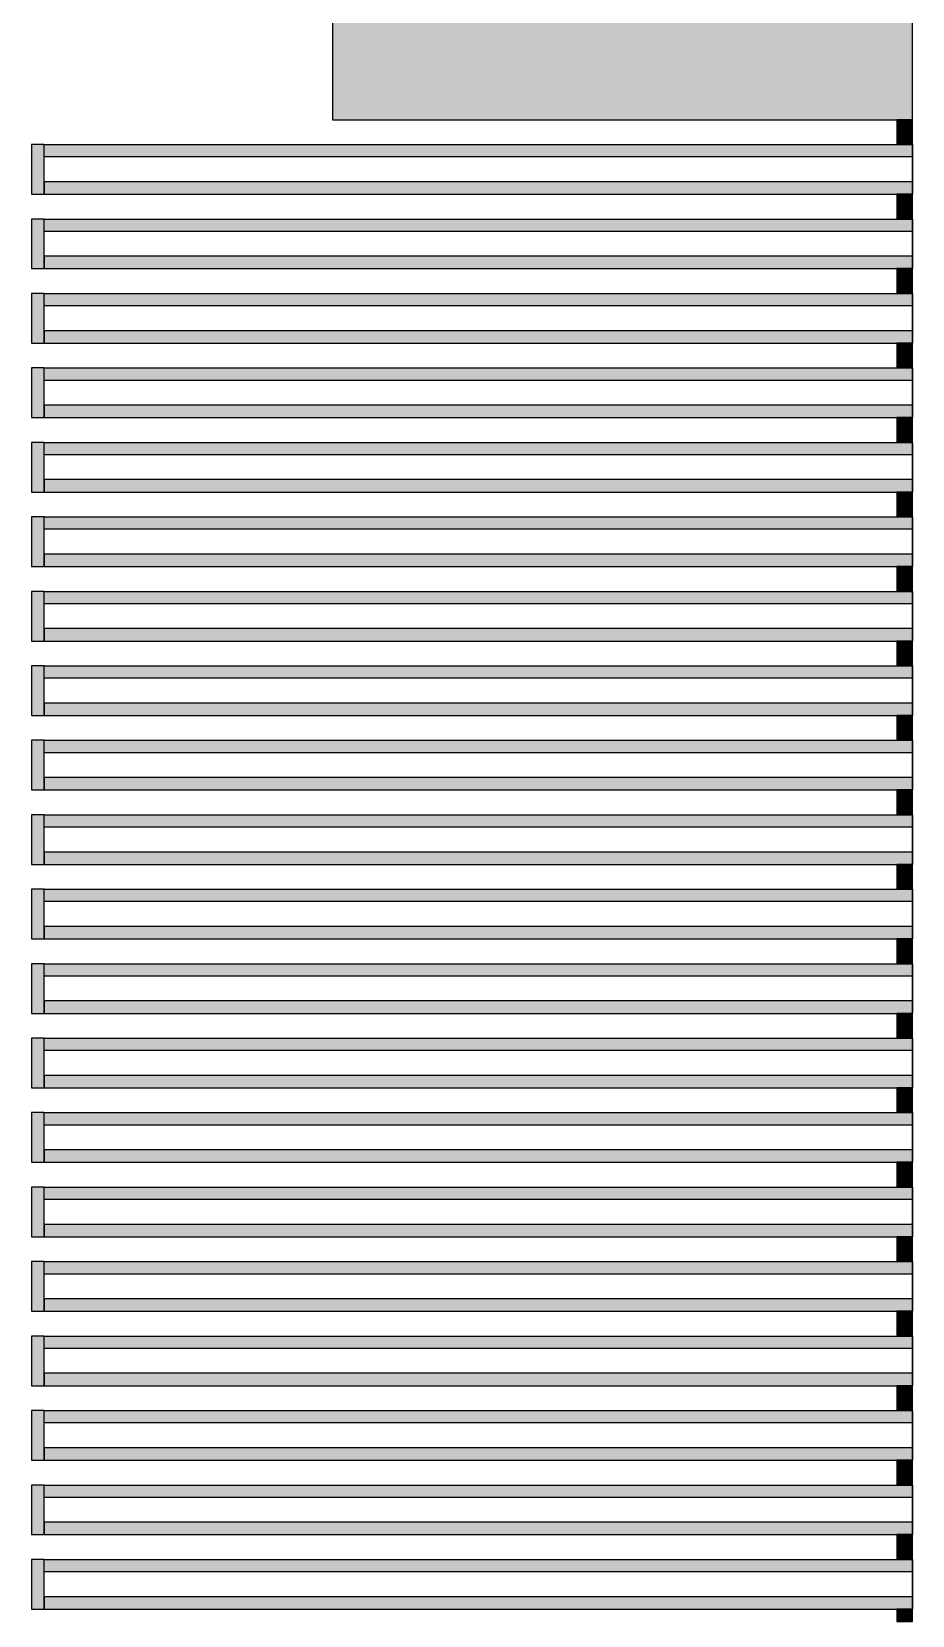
# Model space of a CAD drawing. Extents: x -200 to 7200, y -200 to 2100.
# Drawn here: x 2731.5 to 2873.5, y 376.5 to 631.7 of the extents above; entities that cross this region are included whole.
import ezdxf

# ---------------------------------------------------------------- set-up
doc = ezdxf.new("R2010")
doc.units = 0
doc.header["$MEASUREMENT"] = 0
doc.layers.get('0').update_dxf_attribs({"linetype": 'CONTINUOUS'})

# ---------------------------------------------------------------- blocks, each defined once
blk = doc.blocks.new('R2C1B')
for points in [[(2873.5, 617.5), (2873.5, 637.5), (2780, 637.5), (2780, 617.5), (2873.5, 617.5)], [(2873.5, 615.5), (2873.5, 617.5), (2871, 617.5), (2871, 615.5), (2873.5, 615.5)], [(2873.5, 613.5), (2873.5, 615.5), (2871, 615.5), (2871, 613.5), (2873.5, 613.5)], [(2733.5, 613.5), (2731.5, 613.5), (2731.5, 605.5), (2733.5, 605.5), (2733.5, 613.5)], [(2873.5, 611.5), (2733.5, 611.5), (2733.5, 613.5), (2873.5, 613.5), (2873.5, 611.5)], [(2873.5, 609.5), (2873.5, 613.5), (2873.5, 613.5), (2873.5, 609.5), (2873.5, 609.5)], [(2873.5, 607.5), (2733.5, 607.5), (2733.5, 605.5), (2873.5, 605.5), (2873.5, 607.5)], [(2873.5, 605.5), (2873.5, 609.5), (2873.5, 609.5), (2873.5, 605.5), (2873.5, 605.5)], [(2873.5, 603.5), (2873.5, 605.5), (2871, 605.5), (2871, 603.5), (2873.5, 603.5)], [(2873.5, 601.5), (2873.5, 603.5), (2871, 603.5), (2871, 601.5), (2873.5, 601.5)], [(2733.5, 601.5), (2731.5, 601.5), (2731.5, 593.5), (2733.5, 593.5), (2733.5, 601.5)], [(2873.5, 599.5), (2733.5, 599.5), (2733.5, 601.5), (2873.5, 601.5), (2873.5, 599.5)], [(2873.5, 597.5), (2873.5, 601.5), (2873.5, 601.5), (2873.5, 597.5), (2873.5, 597.5)], [(2873.5, 593.5), (2873.5, 597.5), (2873.5, 597.5), (2873.5, 593.5), (2873.5, 593.5)], [(2873.5, 595.5), (2733.5, 595.5), (2733.5, 593.5), (2873.5, 593.5), (2873.5, 595.5)], [(2873.5, 591.5), (2873.5, 593.5), (2871, 593.5), (2871, 591.5), (2873.5, 591.5)], [(2733.5, 589.5), (2731.5, 589.5), (2731.5, 581.5), (2733.5, 581.5), (2733.5, 589.5)], [(2873.5, 587.5), (2733.5, 587.5), (2733.5, 589.5), (2873.5, 589.5), (2873.5, 587.5)], [(2873.5, 589.5), (2873.5, 591.5), (2871, 591.5), (2871, 589.5), (2873.5, 589.5)], [(2873.5, 585.5), (2873.5, 589.5), (2873.5, 589.5), (2873.5, 585.5), (2873.5, 585.5)], [(2873.5, 581.5), (2873.5, 585.5), (2873.5, 585.5), (2873.5, 581.5), (2873.5, 581.5)], [(2873.5, 583.5), (2733.5, 583.5), (2733.5, 581.5), (2873.5, 581.5), (2873.5, 583.5)], [(2873.5, 579.5), (2873.5, 581.5), (2871, 581.5), (2871, 579.5), (2873.5, 579.5)], [(2873.5, 577.5), (2873.5, 579.5), (2871, 579.5), (2871, 577.5), (2873.5, 577.5)], [(2733.5, 577.5), (2731.5, 577.5), (2731.5, 569.5), (2733.5, 569.5), (2733.5, 577.5)], [(2873.5, 575.5), (2733.5, 575.5), (2733.5, 577.5), (2873.5, 577.5), (2873.5, 575.5)], [(2873.5, 573.5), (2873.5, 577.5), (2873.5, 577.5), (2873.5, 573.5), (2873.5, 573.5)], [(2873.5, 569.5), (2873.5, 573.5), (2873.5, 573.5), (2873.5, 569.5), (2873.5, 569.5)], [(2873.5, 571.5), (2733.5, 571.5), (2733.5, 569.5), (2873.5, 569.5), (2873.5, 571.5)], [(2873.5, 567.5), (2873.5, 569.5), (2871, 569.5), (2871, 567.5), (2873.5, 567.5)], [(2873.5, 565.5), (2873.5, 567.5), (2871, 567.5), (2871, 565.5), (2873.5, 565.5)], [(2733.5, 565.5), (2731.5, 565.5), (2731.5, 557.5), (2733.5, 557.5), (2733.5, 565.5)], [(2873.5, 563.5), (2733.5, 563.5), (2733.5, 565.5), (2873.5, 565.5), (2873.5, 563.5)], [(2873.5, 561.5), (2873.5, 565.5), (2873.5, 565.5), (2873.5, 561.5), (2873.5, 561.5)], [(2873.5, 557.5), (2873.5, 561.5), (2873.5, 561.5), (2873.5, 557.5), (2873.5, 557.5)], [(2873.5, 559.5), (2733.5, 559.5), (2733.5, 557.5), (2873.5, 557.5), (2873.5, 559.5)], [(2873.5, 555.5), (2873.5, 557.5), (2871, 557.5), (2871, 555.5), (2873.5, 555.5)], [(2873.5, 553.5), (2873.5, 555.5), (2871, 555.5), (2871, 553.5), (2873.5, 553.5)], [(2733.5, 553.5), (2731.5, 553.5), (2731.5, 545.5), (2733.5, 545.5), (2733.5, 553.5)], [(2873.5, 551.5), (2733.5, 551.5), (2733.5, 553.5), (2873.5, 553.5), (2873.5, 551.5)], [(2873.5, 549.5), (2873.5, 553.5), (2873.5, 553.5), (2873.5, 549.5), (2873.5, 549.5)], [(2873.5, 545.5), (2873.5, 549.5), (2873.5, 549.5), (2873.5, 545.5), (2873.5, 545.5)], [(2873.5, 547.5), (2733.5, 547.5), (2733.5, 545.5), (2873.5, 545.5), (2873.5, 547.5)], [(2873.5, 543.5), (2873.5, 545.5), (2871, 545.5), (2871, 543.5), (2873.5, 543.5)], [(2733.5, 541.5), (2731.5, 541.5), (2731.5, 533.5), (2733.5, 533.5), (2733.5, 541.5)], [(2873.5, 539.5), (2733.5, 539.5), (2733.5, 541.5), (2873.5, 541.5), (2873.5, 539.5)], [(2873.5, 541.5), (2873.5, 543.5), (2871, 543.5), (2871, 541.5), (2873.5, 541.5)], [(2873.5, 537.5), (2873.5, 541.5), (2873.5, 541.5), (2873.5, 537.5), (2873.5, 537.5)], [(2873.5, 533.5), (2873.5, 537.5), (2873.5, 537.5), (2873.5, 533.5), (2873.5, 533.5)], [(2873.5, 535.5), (2733.5, 535.5), (2733.5, 533.5), (2873.5, 533.5), (2873.5, 535.5)], [(2873.5, 531.5), (2873.5, 533.5), (2871, 533.5), (2871, 531.5), (2873.5, 531.5)], [(2873.5, 529.5), (2873.5, 531.5), (2871, 531.5), (2871, 529.5), (2873.5, 529.5)], [(2733.5, 529.5), (2731.5, 529.5), (2731.5, 521.5), (2733.5, 521.5), (2733.5, 529.5)], [(2873.5, 527.5), (2733.5, 527.5), (2733.5, 529.5), (2873.5, 529.5), (2873.5, 527.5)], [(2873.5, 525.5), (2873.5, 529.5), (2873.5, 529.5), (2873.5, 525.5), (2873.5, 525.5)], [(2873.5, 523.5), (2733.5, 523.5), (2733.5, 521.5), (2873.5, 521.5), (2873.5, 523.5)], [(2873.5, 521.5), (2873.5, 525.5), (2873.5, 525.5), (2873.5, 521.5), (2873.5, 521.5)], [(2873.5, 519.5), (2873.5, 521.5), (2871, 521.5), (2871, 519.5), (2873.5, 519.5)], [(2873.5, 517.5), (2873.5, 519.5), (2871, 519.5), (2871, 517.5), (2873.5, 517.5)], [(2733.5, 517.5), (2731.5, 517.5), (2731.5, 509.5), (2733.5, 509.5), (2733.5, 517.5)], [(2873.5, 515.5), (2733.5, 515.5), (2733.5, 517.5), (2873.5, 517.5), (2873.5, 515.5)], [(2873.5, 513.5), (2873.5, 517.5), (2873.5, 517.5), (2873.5, 513.5), (2873.5, 513.5)], [(2873.5, 509.5), (2873.5, 513.5), (2873.5, 513.5), (2873.5, 509.5), (2873.5, 509.5)], [(2873.5, 511.5), (2733.5, 511.5), (2733.5, 509.5), (2873.5, 509.5), (2873.5, 511.5)], [(2873.5, 507.5), (2873.5, 509.5), (2871, 509.5), (2871, 507.5), (2873.5, 507.5)], [(2733.5, 505.5), (2731.5, 505.5), (2731.5, 497.5), (2733.5, 497.5), (2733.5, 505.5)], [(2873.5, 503.5), (2733.5, 503.5), (2733.5, 505.5), (2873.5, 505.5), (2873.5, 503.5)], [(2873.5, 505.5), (2873.5, 507.5), (2871, 507.5), (2871, 505.5), (2873.5, 505.5)], [(2873.5, 501.5), (2873.5, 505.5), (2873.5, 505.5), (2873.5, 501.5), (2873.5, 501.5)], [(2873.5, 497.5), (2873.5, 501.5), (2873.5, 501.5), (2873.5, 497.5), (2873.5, 497.5)], [(2873.5, 499.5), (2733.5, 499.5), (2733.5, 497.5), (2873.5, 497.5), (2873.5, 499.5)], [(2873.5, 495.5), (2873.5, 497.5), (2871, 497.5), (2871, 495.5), (2873.5, 495.5)], [(2873.5, 493.5), (2873.5, 495.5), (2871, 495.5), (2871, 493.5), (2873.5, 493.5)], [(2733.5, 493.5), (2731.5, 493.5), (2731.5, 485.5), (2733.5, 485.5), (2733.5, 493.5)], [(2873.5, 491.5), (2733.5, 491.5), (2733.5, 493.5), (2873.5, 493.5), (2873.5, 491.5)], [(2873.5, 489.5), (2873.5, 493.5), (2873.5, 493.5), (2873.5, 489.5), (2873.5, 489.5)], [(2873.5, 487.5), (2733.5, 487.5), (2733.5, 485.5), (2873.5, 485.5), (2873.5, 487.5)], [(2873.5, 485.5), (2873.5, 489.5), (2873.5, 489.5), (2873.5, 485.5), (2873.5, 485.5)], [(2873.5, 483.5), (2873.5, 485.5), (2871, 485.5), (2871, 483.5), (2873.5, 483.5)], [(2873.5, 481.5), (2873.5, 483.5), (2871, 483.5), (2871, 481.5), (2873.5, 481.5)], [(2733.5, 481.5), (2731.5, 481.5), (2731.5, 473.5), (2733.5, 473.5), (2733.5, 481.5)], [(2873.5, 479.5), (2733.5, 479.5), (2733.5, 481.5), (2873.5, 481.5), (2873.5, 479.5)], [(2873.5, 477.5), (2873.5, 481.5), (2873.5, 481.5), (2873.5, 477.5), (2873.5, 477.5)], [(2873.5, 473.5), (2873.5, 477.5), (2873.5, 477.5), (2873.5, 473.5), (2873.5, 473.5)], [(2873.5, 475.5), (2733.5, 475.5), (2733.5, 473.5), (2873.5, 473.5), (2873.5, 475.5)], [(2873.5, 471.5), (2873.5, 473.5), (2871, 473.5), (2871, 471.5), (2873.5, 471.5)], [(2873.5, 469.5), (2873.5, 471.5), (2871, 471.5), (2871, 469.5), (2873.5, 469.5)], [(2733.5, 469.5), (2731.5, 469.5), (2731.5, 461.5), (2733.5, 461.5), (2733.5, 469.5)], [(2873.5, 467.5), (2733.5, 467.5), (2733.5, 469.5), (2873.5, 469.5), (2873.5, 467.5)], [(2873.5, 465.5), (2873.5, 469.5), (2873.5, 469.5), (2873.5, 465.5), (2873.5, 465.5)], [(2873.5, 461.5), (2873.5, 465.5), (2873.5, 465.5), (2873.5, 461.5), (2873.5, 461.5)], [(2873.5, 463.5), (2733.5, 463.5), (2733.5, 461.5), (2873.5, 461.5), (2873.5, 463.5)], [(2873.5, 459.5), (2873.5, 461.5), (2871, 461.5), (2871, 459.5), (2873.5, 459.5)], [(2873.5, 457.5), (2873.5, 459.5), (2871, 459.5), (2871, 457.5), (2873.5, 457.5)], [(2733.5, 457.5), (2731.5, 457.5), (2731.5, 449.5), (2733.5, 449.5), (2733.5, 457.5)], [(2873.5, 455.5), (2733.5, 455.5), (2733.5, 457.5), (2873.5, 457.5), (2873.5, 455.5)], [(2873.5, 453.5), (2873.5, 457.5), (2873.5, 457.5), (2873.5, 453.5), (2873.5, 453.5)], [(2873.5, 449.5), (2873.5, 453.5), (2873.5, 453.5), (2873.5, 449.5), (2873.5, 449.5)], [(2873.5, 451.5), (2733.5, 451.5), (2733.5, 449.5), (2873.5, 449.5), (2873.5, 451.5)], [(2873.5, 447.5), (2873.5, 449.5), (2871, 449.5), (2871, 447.5), (2873.5, 447.5)], [(2873.5, 445.5), (2873.5, 447.5), (2871, 447.5), (2871, 445.5), (2873.5, 445.5)], [(2733.5, 445.5), (2731.5, 445.5), (2731.5, 437.5), (2733.5, 437.5), (2733.5, 445.5)], [(2873.5, 443.5), (2733.5, 443.5), (2733.5, 445.5), (2873.5, 445.5), (2873.5, 443.5)], [(2873.5, 441.5), (2873.5, 445.5), (2873.5, 445.5), (2873.5, 441.5), (2873.5, 441.5)], [(2873.5, 437.5), (2873.5, 441.5), (2873.5, 441.5), (2873.5, 437.5), (2873.5, 437.5)], [(2873.5, 439.5), (2733.5, 439.5), (2733.5, 437.5), (2873.5, 437.5), (2873.5, 439.5)], [(2873.5, 435.5), (2873.5, 437.5), (2871, 437.5), (2871, 435.5), (2873.5, 435.5)], [(2873.5, 433.5), (2873.5, 435.5), (2871, 435.5), (2871, 433.5), (2873.5, 433.5)], [(2733.5, 433.5), (2731.5, 433.5), (2731.5, 425.5), (2733.5, 425.5), (2733.5, 433.5)], [(2873.5, 431.5), (2733.5, 431.5), (2733.5, 433.5), (2873.5, 433.5), (2873.5, 431.5)], [(2873.5, 429.5), (2873.5, 433.5), (2873.5, 433.5), (2873.5, 429.5), (2873.5, 429.5)], [(2873.5, 425.5), (2873.5, 429.5), (2873.5, 429.5), (2873.5, 425.5), (2873.5, 425.5)], [(2873.5, 427.5), (2733.5, 427.5), (2733.5, 425.5), (2873.5, 425.5), (2873.5, 427.5)], [(2873.5, 423.5), (2873.5, 425.5), (2871, 425.5), (2871, 423.5), (2873.5, 423.5)], [(2733.5, 421.5), (2731.5, 421.5), (2731.5, 413.5), (2733.5, 413.5), (2733.5, 421.5)], [(2873.5, 419.5), (2733.5, 419.5), (2733.5, 421.5), (2873.5, 421.5), (2873.5, 419.5)], [(2873.5, 421.5), (2873.5, 423.5), (2871, 423.5), (2871, 421.5), (2873.5, 421.5)], [(2873.5, 417.5), (2873.5, 421.5), (2873.5, 421.5), (2873.5, 417.5), (2873.5, 417.5)], [(2873.5, 413.5), (2873.5, 417.5), (2873.5, 417.5), (2873.5, 413.5), (2873.5, 413.5)], [(2873.5, 415.5), (2733.5, 415.5), (2733.5, 413.5), (2873.5, 413.5), (2873.5, 415.5)], [(2873.5, 411.5), (2873.5, 413.5), (2871, 413.5), (2871, 411.5), (2873.5, 411.5)], [(2873.5, 409.5), (2873.5, 411.5), (2871, 411.5), (2871, 409.5), (2873.5, 409.5)], [(2733.5, 409.5), (2731.5, 409.5), (2731.5, 401.5), (2733.5, 401.5), (2733.5, 409.5)], [(2873.5, 407.5), (2733.5, 407.5), (2733.5, 409.5), (2873.5, 409.5), (2873.5, 407.5)], [(2873.5, 405.5), (2873.5, 409.5), (2873.5, 409.5), (2873.5, 405.5), (2873.5, 405.5)], [(2873.5, 403.5), (2733.5, 403.5), (2733.5, 401.5), (2873.5, 401.5), (2873.5, 403.5)], [(2873.5, 401.5), (2873.5, 405.5), (2873.5, 405.5), (2873.5, 401.5), (2873.5, 401.5)], [(2873.5, 399.5), (2873.5, 401.5), (2871, 401.5), (2871, 399.5), (2873.5, 399.5)], [(2873.5, 397.5), (2873.5, 399.5), (2871, 399.5), (2871, 397.5), (2873.5, 397.5)], [(2733.5, 397.5), (2731.5, 397.5), (2731.5, 389.5), (2733.5, 389.5), (2733.5, 397.5)], [(2873.5, 395.5), (2733.5, 395.5), (2733.5, 397.5), (2873.5, 397.5), (2873.5, 395.5)], [(2873.5, 393.5), (2873.5, 397.5), (2873.5, 397.5), (2873.5, 393.5), (2873.5, 393.5)], [(2873.5, 389.5), (2873.5, 393.5), (2873.5, 393.5), (2873.5, 389.5), (2873.5, 389.5)], [(2873.5, 391.5), (2733.5, 391.5), (2733.5, 389.5), (2873.5, 389.5), (2873.5, 391.5)], [(2873.5, 387.5), (2873.5, 389.5), (2871, 389.5), (2871, 387.5), (2873.5, 387.5)], [(2733.5, 385.5), (2731.5, 385.5), (2731.5, 377.5), (2733.5, 377.5), (2733.5, 385.5)], [(2873.5, 383.5), (2733.5, 383.5), (2733.5, 385.5), (2873.5, 385.5), (2873.5, 383.5)], [(2873.5, 385.5), (2873.5, 387.5), (2871, 387.5), (2871, 385.5), (2873.5, 385.5)], [(2873.5, 381.5), (2873.5, 385.5), (2873.5, 385.5), (2873.5, 381.5), (2873.5, 381.5)], [(2873.5, 377.5), (2873.5, 381.5), (2873.5, 381.5), (2873.5, 377.5), (2873.5, 377.5)], [(2873.5, 379.5), (2733.5, 379.5), (2733.5, 377.5), (2873.5, 377.5), (2873.5, 379.5)], [(2873.5, 375.5), (2873.5, 377.5), (2871, 377.5), (2871, 375.5), (2873.5, 375.5)]]:
    blk.add_lwpolyline(points)
for points in [[(2873.5, 617.5), (2873.5, 637.5), (2780, 617.5), (2780, 637.5)], [(2873.5, 615.5), (2873.5, 617.5), (2871, 615.5), (2871, 617.5)], [(2873.5, 613.5), (2873.5, 615.5), (2871, 613.5), (2871, 615.5)], [(2733.5, 613.5), (2731.5, 613.5), (2733.5, 605.5), (2731.5, 605.5)], [(2873.5, 611.5), (2733.5, 611.5), (2873.5, 613.5), (2733.5, 613.5)], [(2873.5, 609.5), (2873.5, 613.5), (2873.5, 609.5), (2873.5, 613.5)], [(2873.5, 607.5), (2733.5, 607.5), (2873.5, 605.5), (2733.5, 605.5)], [(2873.5, 605.5), (2873.5, 609.5), (2873.5, 605.5), (2873.5, 609.5)], [(2873.5, 603.5), (2873.5, 605.5), (2871, 603.5), (2871, 605.5)], [(2873.5, 601.5), (2873.5, 603.5), (2871, 601.5), (2871, 603.5)], [(2733.5, 601.5), (2731.5, 601.5), (2733.5, 593.5), (2731.5, 593.5)], [(2873.5, 599.5), (2733.5, 599.5), (2873.5, 601.5), (2733.5, 601.5)], [(2873.5, 597.5), (2873.5, 601.5), (2873.5, 597.5), (2873.5, 601.5)], [(2873.5, 593.5), (2873.5, 597.5), (2873.5, 593.5), (2873.5, 597.5)], [(2873.5, 595.5), (2733.5, 595.5), (2873.5, 593.5), (2733.5, 593.5)], [(2873.5, 591.5), (2873.5, 593.5), (2871, 591.5), (2871, 593.5)], [(2733.5, 589.5), (2731.5, 589.5), (2733.5, 581.5), (2731.5, 581.5)], [(2873.5, 587.5), (2733.5, 587.5), (2873.5, 589.5), (2733.5, 589.5)], [(2873.5, 589.5), (2873.5, 591.5), (2871, 589.5), (2871, 591.5)], [(2873.5, 585.5), (2873.5, 589.5), (2873.5, 585.5), (2873.5, 589.5)], [(2873.5, 581.5), (2873.5, 585.5), (2873.5, 581.5), (2873.5, 585.5)], [(2873.5, 583.5), (2733.5, 583.5), (2873.5, 581.5), (2733.5, 581.5)], [(2873.5, 579.5), (2873.5, 581.5), (2871, 579.5), (2871, 581.5)], [(2873.5, 577.5), (2873.5, 579.5), (2871, 577.5), (2871, 579.5)], [(2733.5, 577.5), (2731.5, 577.5), (2733.5, 569.5), (2731.5, 569.5)], [(2873.5, 575.5), (2733.5, 575.5), (2873.5, 577.5), (2733.5, 577.5)], [(2873.5, 573.5), (2873.5, 577.5), (2873.5, 573.5), (2873.5, 577.5)], [(2873.5, 569.5), (2873.5, 573.5), (2873.5, 569.5), (2873.5, 573.5)], [(2873.5, 571.5), (2733.5, 571.5), (2873.5, 569.5), (2733.5, 569.5)], [(2873.5, 567.5), (2873.5, 569.5), (2871, 567.5), (2871, 569.5)], [(2873.5, 565.5), (2873.5, 567.5), (2871, 565.5), (2871, 567.5)], [(2733.5, 565.5), (2731.5, 565.5), (2733.5, 557.5), (2731.5, 557.5)], [(2873.5, 563.5), (2733.5, 563.5), (2873.5, 565.5), (2733.5, 565.5)], [(2873.5, 561.5), (2873.5, 565.5), (2873.5, 561.5), (2873.5, 565.5)], [(2873.5, 557.5), (2873.5, 561.5), (2873.5, 557.5), (2873.5, 561.5)], [(2873.5, 559.5), (2733.5, 559.5), (2873.5, 557.5), (2733.5, 557.5)], [(2873.5, 555.5), (2873.5, 557.5), (2871, 555.5), (2871, 557.5)], [(2873.5, 553.5), (2873.5, 555.5), (2871, 553.5), (2871, 555.5)], [(2733.5, 553.5), (2731.5, 553.5), (2733.5, 545.5), (2731.5, 545.5)], [(2873.5, 551.5), (2733.5, 551.5), (2873.5, 553.5), (2733.5, 553.5)], [(2873.5, 549.5), (2873.5, 553.5), (2873.5, 549.5), (2873.5, 553.5)], [(2873.5, 545.5), (2873.5, 549.5), (2873.5, 545.5), (2873.5, 549.5)], [(2873.5, 547.5), (2733.5, 547.5), (2873.5, 545.5), (2733.5, 545.5)], [(2873.5, 543.5), (2873.5, 545.5), (2871, 543.5), (2871, 545.5)], [(2733.5, 541.5), (2731.5, 541.5), (2733.5, 533.5), (2731.5, 533.5)], [(2873.5, 539.5), (2733.5, 539.5), (2873.5, 541.5), (2733.5, 541.5)], [(2873.5, 541.5), (2873.5, 543.5), (2871, 541.5), (2871, 543.5)], [(2873.5, 537.5), (2873.5, 541.5), (2873.5, 537.5), (2873.5, 541.5)], [(2873.5, 533.5), (2873.5, 537.5), (2873.5, 533.5), (2873.5, 537.5)], [(2873.5, 535.5), (2733.5, 535.5), (2873.5, 533.5), (2733.5, 533.5)], [(2873.5, 531.5), (2873.5, 533.5), (2871, 531.5), (2871, 533.5)], [(2873.5, 529.5), (2873.5, 531.5), (2871, 529.5), (2871, 531.5)], [(2733.5, 529.5), (2731.5, 529.5), (2733.5, 521.5), (2731.5, 521.5)], [(2873.5, 527.5), (2733.5, 527.5), (2873.5, 529.5), (2733.5, 529.5)], [(2873.5, 525.5), (2873.5, 529.5), (2873.5, 525.5), (2873.5, 529.5)], [(2873.5, 523.5), (2733.5, 523.5), (2873.5, 521.5), (2733.5, 521.5)], [(2873.5, 521.5), (2873.5, 525.5), (2873.5, 521.5), (2873.5, 525.5)], [(2873.5, 519.5), (2873.5, 521.5), (2871, 519.5), (2871, 521.5)], [(2873.5, 517.5), (2873.5, 519.5), (2871, 517.5), (2871, 519.5)], [(2733.5, 517.5), (2731.5, 517.5), (2733.5, 509.5), (2731.5, 509.5)], [(2873.5, 515.5), (2733.5, 515.5), (2873.5, 517.5), (2733.5, 517.5)], [(2873.5, 513.5), (2873.5, 517.5), (2873.5, 513.5), (2873.5, 517.5)], [(2873.5, 509.5), (2873.5, 513.5), (2873.5, 509.5), (2873.5, 513.5)], [(2873.5, 511.5), (2733.5, 511.5), (2873.5, 509.5), (2733.5, 509.5)], [(2873.5, 507.5), (2873.5, 509.5), (2871, 507.5), (2871, 509.5)], [(2733.5, 505.5), (2731.5, 505.5), (2733.5, 497.5), (2731.5, 497.5)], [(2873.5, 503.5), (2733.5, 503.5), (2873.5, 505.5), (2733.5, 505.5)], [(2873.5, 505.5), (2873.5, 507.5), (2871, 505.5), (2871, 507.5)], [(2873.5, 501.5), (2873.5, 505.5), (2873.5, 501.5), (2873.5, 505.5)], [(2873.5, 497.5), (2873.5, 501.5), (2873.5, 497.5), (2873.5, 501.5)], [(2873.5, 499.5), (2733.5, 499.5), (2873.5, 497.5), (2733.5, 497.5)], [(2873.5, 495.5), (2873.5, 497.5), (2871, 495.5), (2871, 497.5)], [(2873.5, 493.5), (2873.5, 495.5), (2871, 493.5), (2871, 495.5)], [(2733.5, 493.5), (2731.5, 493.5), (2733.5, 485.5), (2731.5, 485.5)], [(2873.5, 491.5), (2733.5, 491.5), (2873.5, 493.5), (2733.5, 493.5)], [(2873.5, 489.5), (2873.5, 493.5), (2873.5, 489.5), (2873.5, 493.5)], [(2873.5, 487.5), (2733.5, 487.5), (2873.5, 485.5), (2733.5, 485.5)], [(2873.5, 485.5), (2873.5, 489.5), (2873.5, 485.5), (2873.5, 489.5)], [(2873.5, 483.5), (2873.5, 485.5), (2871, 483.5), (2871, 485.5)], [(2873.5, 481.5), (2873.5, 483.5), (2871, 481.5), (2871, 483.5)], [(2733.5, 481.5), (2731.5, 481.5), (2733.5, 473.5), (2731.5, 473.5)], [(2873.5, 479.5), (2733.5, 479.5), (2873.5, 481.5), (2733.5, 481.5)], [(2873.5, 477.5), (2873.5, 481.5), (2873.5, 477.5), (2873.5, 481.5)], [(2873.5, 473.5), (2873.5, 477.5), (2873.5, 473.5), (2873.5, 477.5)], [(2873.5, 475.5), (2733.5, 475.5), (2873.5, 473.5), (2733.5, 473.5)], [(2873.5, 471.5), (2873.5, 473.5), (2871, 471.5), (2871, 473.5)], [(2873.5, 469.5), (2873.5, 471.5), (2871, 469.5), (2871, 471.5)], [(2733.5, 469.5), (2731.5, 469.5), (2733.5, 461.5), (2731.5, 461.5)], [(2873.5, 467.5), (2733.5, 467.5), (2873.5, 469.5), (2733.5, 469.5)], [(2873.5, 465.5), (2873.5, 469.5), (2873.5, 465.5), (2873.5, 469.5)], [(2873.5, 461.5), (2873.5, 465.5), (2873.5, 461.5), (2873.5, 465.5)], [(2873.5, 463.5), (2733.5, 463.5), (2873.5, 461.5), (2733.5, 461.5)], [(2873.5, 459.5), (2873.5, 461.5), (2871, 459.5), (2871, 461.5)], [(2873.5, 457.5), (2873.5, 459.5), (2871, 457.5), (2871, 459.5)], [(2733.5, 457.5), (2731.5, 457.5), (2733.5, 449.5), (2731.5, 449.5)], [(2873.5, 455.5), (2733.5, 455.5), (2873.5, 457.5), (2733.5, 457.5)], [(2873.5, 453.5), (2873.5, 457.5), (2873.5, 453.5), (2873.5, 457.5)], [(2873.5, 449.5), (2873.5, 453.5), (2873.5, 449.5), (2873.5, 453.5)], [(2873.5, 451.5), (2733.5, 451.5), (2873.5, 449.5), (2733.5, 449.5)], [(2873.5, 447.5), (2873.5, 449.5), (2871, 447.5), (2871, 449.5)], [(2873.5, 445.5), (2873.5, 447.5), (2871, 445.5), (2871, 447.5)], [(2733.5, 445.5), (2731.5, 445.5), (2733.5, 437.5), (2731.5, 437.5)], [(2873.5, 443.5), (2733.5, 443.5), (2873.5, 445.5), (2733.5, 445.5)], [(2873.5, 441.5), (2873.5, 445.5), (2873.5, 441.5), (2873.5, 445.5)], [(2873.5, 437.5), (2873.5, 441.5), (2873.5, 437.5), (2873.5, 441.5)], [(2873.5, 439.5), (2733.5, 439.5), (2873.5, 437.5), (2733.5, 437.5)], [(2873.5, 435.5), (2873.5, 437.5), (2871, 435.5), (2871, 437.5)], [(2873.5, 433.5), (2873.5, 435.5), (2871, 433.5), (2871, 435.5)], [(2733.5, 433.5), (2731.5, 433.5), (2733.5, 425.5), (2731.5, 425.5)], [(2873.5, 431.5), (2733.5, 431.5), (2873.5, 433.5), (2733.5, 433.5)], [(2873.5, 429.5), (2873.5, 433.5), (2873.5, 429.5), (2873.5, 433.5)], [(2873.5, 425.5), (2873.5, 429.5), (2873.5, 425.5), (2873.5, 429.5)], [(2873.5, 427.5), (2733.5, 427.5), (2873.5, 425.5), (2733.5, 425.5)], [(2873.5, 423.5), (2873.5, 425.5), (2871, 423.5), (2871, 425.5)], [(2733.5, 421.5), (2731.5, 421.5), (2733.5, 413.5), (2731.5, 413.5)], [(2873.5, 419.5), (2733.5, 419.5), (2873.5, 421.5), (2733.5, 421.5)], [(2873.5, 421.5), (2873.5, 423.5), (2871, 421.5), (2871, 423.5)], [(2873.5, 417.5), (2873.5, 421.5), (2873.5, 417.5), (2873.5, 421.5)], [(2873.5, 413.5), (2873.5, 417.5), (2873.5, 413.5), (2873.5, 417.5)], [(2873.5, 415.5), (2733.5, 415.5), (2873.5, 413.5), (2733.5, 413.5)], [(2873.5, 411.5), (2873.5, 413.5), (2871, 411.5), (2871, 413.5)], [(2873.5, 409.5), (2873.5, 411.5), (2871, 409.5), (2871, 411.5)], [(2733.5, 409.5), (2731.5, 409.5), (2733.5, 401.5), (2731.5, 401.5)], [(2873.5, 407.5), (2733.5, 407.5), (2873.5, 409.5), (2733.5, 409.5)], [(2873.5, 405.5), (2873.5, 409.5), (2873.5, 405.5), (2873.5, 409.5)], [(2873.5, 403.5), (2733.5, 403.5), (2873.5, 401.5), (2733.5, 401.5)], [(2873.5, 401.5), (2873.5, 405.5), (2873.5, 401.5), (2873.5, 405.5)], [(2873.5, 399.5), (2873.5, 401.5), (2871, 399.5), (2871, 401.5)], [(2873.5, 397.5), (2873.5, 399.5), (2871, 397.5), (2871, 399.5)], [(2733.5, 397.5), (2731.5, 397.5), (2733.5, 389.5), (2731.5, 389.5)], [(2873.5, 395.5), (2733.5, 395.5), (2873.5, 397.5), (2733.5, 397.5)], [(2873.5, 393.5), (2873.5, 397.5), (2873.5, 393.5), (2873.5, 397.5)], [(2873.5, 389.5), (2873.5, 393.5), (2873.5, 389.5), (2873.5, 393.5)], [(2873.5, 391.5), (2733.5, 391.5), (2873.5, 389.5), (2733.5, 389.5)], [(2873.5, 387.5), (2873.5, 389.5), (2871, 387.5), (2871, 389.5)], [(2733.5, 385.5), (2731.5, 385.5), (2733.5, 377.5), (2731.5, 377.5)], [(2873.5, 383.5), (2733.5, 383.5), (2873.5, 385.5), (2733.5, 385.5)], [(2873.5, 385.5), (2873.5, 387.5), (2871, 385.5), (2871, 387.5)], [(2873.5, 381.5), (2873.5, 385.5), (2873.5, 381.5), (2873.5, 385.5)], [(2873.5, 377.5), (2873.5, 381.5), (2873.5, 377.5), (2873.5, 381.5)], [(2873.5, 379.5), (2733.5, 379.5), (2873.5, 377.5), (2733.5, 377.5)], [(2873.5, 375.5), (2873.5, 377.5), (2871, 375.5), (2871, 377.5)]]:
    blk.add_solid(points)

msp = doc.modelspace()

# ---------------------------------------------------------------- block references
msp.add_blockref('R2C1B', (0, 0))

doc.saveas('drawing.dxf')
